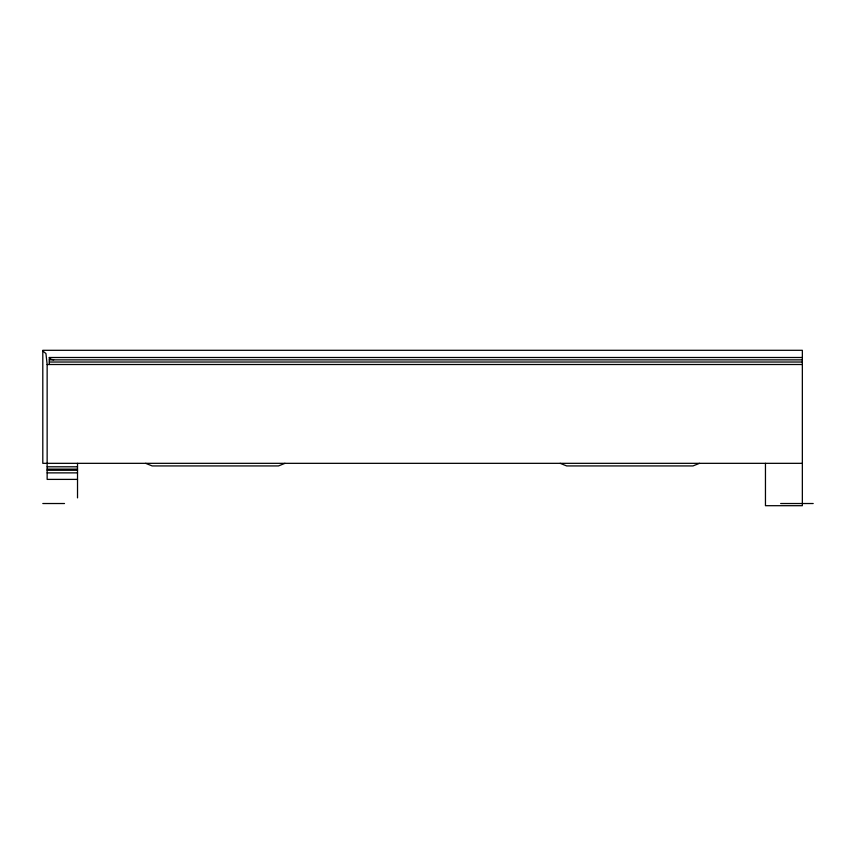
<?xml version="1.0" encoding="UTF-8"?>
<svg xmlns="http://www.w3.org/2000/svg" width="856" height="856" viewBox="0 0 856 856"><rect width="100%" height="100%" fill="white"/><g stroke="black" fill="none" stroke-linecap="round" stroke-linejoin="round"><path stroke-width="1.28" d="M284.984 463.331L278.478 465.932L152.175 465.932L145.67 463.331M699.48 463.331L692.975 465.932L566.672 465.932L560.166 463.331M49.306 364.506L49.306 357.498L802.35 357.498M49.306 359.852L802.35 359.852M49.306 362.024L802.35 362.024M42.8 350.992L45.946 353.549L47.144 364.506L802.35 364.506M802.35 463.331L42.8 463.331L42.8 350.307L802.35 350.307L802.35 505.693L765.457 505.693L765.457 463.331M47.144 466.798L77.522 466.798M47.144 469.12L77.522 469.12M47.144 470.276L77.522 470.276M47.144 472.876L77.522 472.876M77.522 479.392L47.144 479.392L47.144 364.506M42.8 503.521L64.5 503.521M780.651 503.521L813.2 503.521M53.65 359.852L50.654 359.124L49.306 357.498M77.522 463.331L77.522 497.882"/></g></svg>
